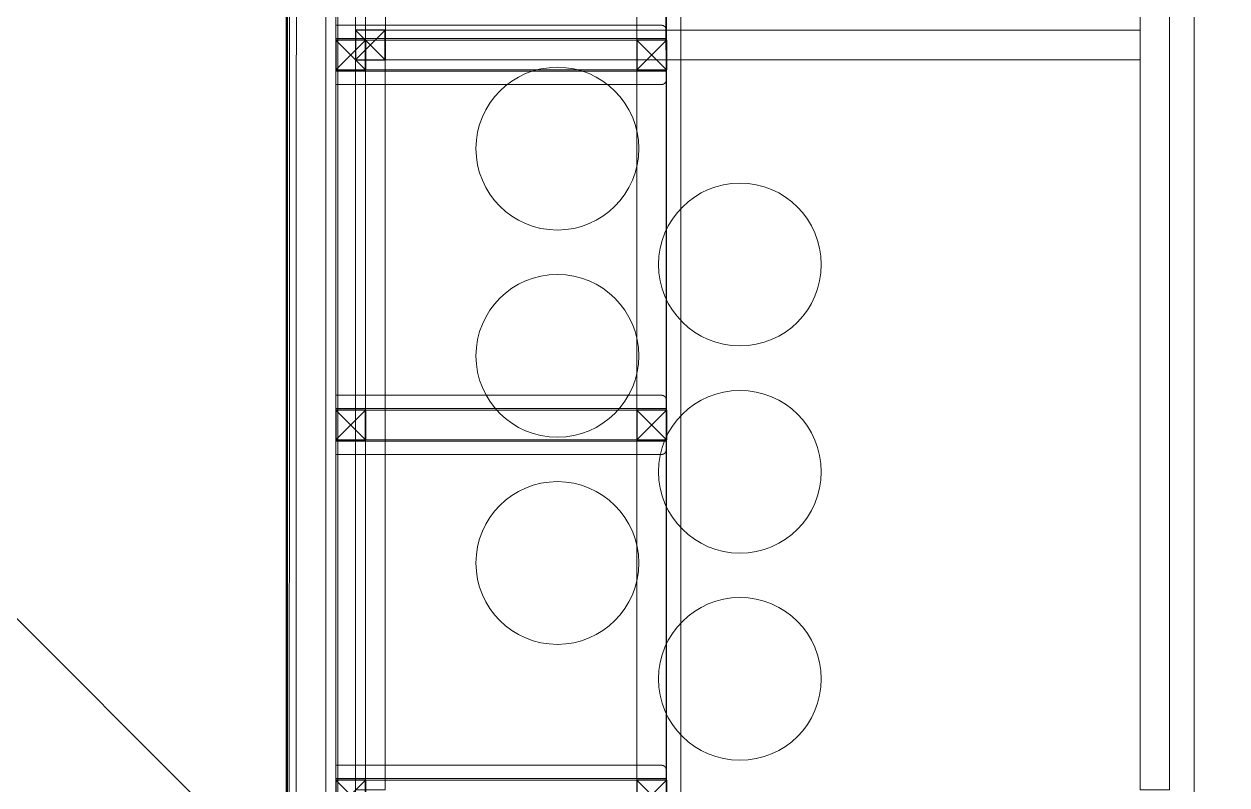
# Model space of a CAD drawing. Header units: millimetres. Extents: x -159872 to 386485, y -250577 to 158966.
# Drawn here: x 367875 to 369094, y 11363 to 12135 of the extents above; entities that cross this region are included whole.
import ezdxf

# ---------------------------------------------------------------- set-up
doc = ezdxf.new("R2010")
doc.units = ezdxf.units.MM
for name, color, linetype, lineweight in [('LDS-equipment-kitchen equipment', 3, 'Continuous', 13), ('WS-Fabs', 252, 'Continuous', 13), ('WS-FRAME HIDDEN', 68, 'Continuous', 5)]:
    doc.layers.add(name, color=color, linetype=linetype, lineweight=lineweight)

# ---------------------------------------------------------------- blocks, each defined once
blk = doc.blocks.new('30 X 30 HIDDEN SECTION_3')
at = {"layer": 'WS-FRAME HIDDEN', "color": 7, "lineweight": 25}
blk.add_polyline3d([(0, -30, 0), (-30, -30, 0), (-30, 0, 0), (0, 0, 0), (0, -30, 0)], dxfattribs=at)
at = {"layer": 'WS-FRAME HIDDEN', "color": 7, "lineweight": 25, "transparency": 33554687}
for points in [[(-30, 0, 0), (0, -30, 0)], [(-30, -30, 0), (0, 0, 0)], [(-30, -30, 0), (0, -30, 0)]]:
    blk.add_polyline3d(points, dxfattribs=at)
blk = doc.blocks.new('Group-326')
at = {"layer": 'LDS-equipment-kitchen equipment', "color": 7, "lineweight": 5}
for p, q in [((307467.8, 50095.9), (307467.8, 44196.2)), ((308387.8, 50095.9), (308387.8, 44196.2))]:
    blk.add_line(p, q, dxfattribs=at)
at = {"layer": 'LDS-equipment-kitchen equipment', "color": 7, "linetype": 'Continuous', "lineweight": 5, "flags": 128}
for points in [[(307519.8, 47538), (307519.8, 50085.9), (307507.8, 50085.9), (307507.8, 47538), (307519.8, 47538)], [(307537.8, 50085.9), (307537.7, 44206.2), (307519.7, 44206.2), (307519.8, 50085.9), (307537.8, 50085.9)]]:
    blk.add_lwpolyline(points, close=True, dxfattribs=at)
at = {"layer": 'LDS-equipment-kitchen equipment', "color": 7, "lineweight": 5, "flags": 128}
for points in [[(307568.1, 48585.9), (307568.1, 49325.9), (307537.8, 49326), (307537.8, 48585.9), (307568.1, 48585.9)], [(308332.8, 49325.9), (308332.8, 47815.9), (308362.8, 47815.9), (308362.8, 49325.9), (308332.8, 49325.9)], [(307567.8, 48585.9), (307567.8, 48555.9), (308332.8, 48555.9), (308332.8, 48585.9), (307567.8, 48585.9)], [(307537.8, 48555.9), (307537.8, 47815.9), (307567.8, 47815.9), (307567.8, 48555.9), (307537.8, 48555.9)]]:
    blk.add_lwpolyline(points, close=True, dxfattribs=at)
at = {"layer": 'LDS-equipment-kitchen equipment', "color": 7, "lineweight": 5}
for centre in [(307742.3, 48465.9), (307927.3, 48348.4), (307742.3, 48255.9), (307927.3, 48138.4), (307742.3, 48045.9), (307927.3, 47928.4)]:
    blk.add_circle(centre, 82.5, dxfattribs=at)
at = {"layer": 'LDS-equipment-kitchen equipment', "color": 7, "xscale": -1, "rotation": 89.9999999946682}
blk.add_blockref('30 X 30 HIDDEN SECTION_3', (307537.8, 48555.9), dxfattribs=at)
blk = doc.blocks.new('A$C7a11c87d')
at = {"layer": 'WS-Fabs', "color": 7, "lineweight": 5, "transparency": 33554687}
for points in [[(-178, 400.8, 0), (5701.7, 400.1, 0)], [(5700.2, 398.6, 0), (-176.5, 399.3, 0)], [(4913.7, 397.1, 0), (-175, 397.8, 0)], [(5701.5, 0, 0), (-178, 0.8, 0)]]:
    blk.add_polyline3d(points, dxfattribs=at)
at = {"layer": 'WS-Fabs', "color": 7, "lineweight": 5}
for points in [[(3441.6, 350.1, 0), (3443.1, 350.1, 0), (3443.1, 15.1, 0), (3441.6, 15.1, 0), (3441.6, 350.1, 0)], [(3441.6, 350.1, 0), (3456.6, 350.1, 0), (3456.6, 20.1, 0), (3456.6, 20, 0), (3456.6, 19.9, 0), (3456.6, 19.8, 0), (3456.6, 19.6, 0), (3456.6, 19.5, 0), (3456.5, 19.4, 0), (3456.5, 19.3, 0), (3456.5, 19.2, 0), (3456.5, 19, 0), (3456.4, 18.9, 0), (3456.4, 18.8, 0), (3456.4, 18.7, 0), (3456.3, 18.6, 0), (3456.3, 18.4, 0), (3456.3, 18.3, 0), (3456.2, 18.2, 0), (3456.2, 18.1, 0), (3456.1, 18, 0), (3456.1, 17.9, 0), (3456, 17.8, 0), (3455.9, 17.7, 0), (3455.9, 17.6, 0), (3455.8, 17.5, 0), (3455.8, 17.4, 0), (3455.7, 17.3, 0), (3455.6, 17.2, 0), (3455.5, 17.1, 0), (3455.5, 17, 0), (3455.4, 16.9, 0), (3455.3, 16.8, 0), (3455.2, 16.7, 0), (3455.1, 16.6, 0), (3455, 16.5, 0), (3455, 16.4, 0), (3454.9, 16.3, 0), (3454.8, 16.3, 0), (3454.7, 16.2, 0), (3454.6, 16.1, 0), (3454.5, 16, 0), (3454.4, 16, 0), (3454.3, 15.9, 0), (3454.2, 15.8, 0), (3454.1, 15.8, 0), (3454, 15.7, 0), (3453.8, 15.7, 0), (3453.7, 15.6, 0), (3453.6, 15.6, 0), (3453.5, 15.5, 0), (3453.4, 15.5, 0), (3453.3, 15.4, 0), (3453.2, 15.4, 0), (3453, 15.3, 0), (3452.9, 15.3, 0), (3452.8, 15.3, 0), (3452.7, 15.3, 0), (3452.6, 15.2, 0), (3452.4, 15.2, 0), (3452.3, 15.2, 0), (3452.2, 15.2, 0), (3452.1, 15.2, 0), (3452, 15.1, 0), (3451.8, 15.1, 0), (3451.7, 15.1, 0), (3451.6, 15.1, 0), (3441.6, 15.1, 0), (3441.6, 350.1, 0)], [(3786.6, 350.1, 0), (3771.6, 350.1, 0), (3771.6, 20.1, 0), (3771.6, 20, 0), (3771.6, 19.9, 0), (3771.6, 19.7, 0), (3771.6, 19.6, 0), (3771.6, 19.5, 0), (3771.6, 19.4, 0), (3771.7, 19.3, 0), (3771.7, 19.1, 0), (3771.7, 19, 0), (3771.7, 18.9, 0), (3771.8, 18.8, 0), (3771.8, 18.7, 0), (3771.8, 18.5, 0), (3771.9, 18.4, 0), (3771.9, 18.3, 0), (3772, 18.2, 0), (3772, 18.1, 0), (3772.1, 18, 0), (3772.1, 17.9, 0), (3772.2, 17.8, 0), (3772.2, 17.6, 0), (3772.3, 17.5, 0), (3772.4, 17.4, 0), (3772.4, 17.3, 0), (3772.5, 17.2, 0), (3772.6, 17.1, 0), (3772.7, 17, 0), (3772.7, 16.9, 0), (3772.8, 16.8, 0), (3772.9, 16.8, 0), (3773, 16.7, 0), (3773.1, 16.6, 0), (3773.1, 16.5, 0), (3773.2, 16.4, 0), (3773.3, 16.3, 0), (3773.4, 16.2, 0), (3773.5, 16.2, 0), (3773.6, 16.1, 0), (3773.7, 16, 0), (3773.8, 16, 0), (3773.9, 15.9, 0), (3774, 15.8, 0), (3774.1, 15.8, 0), (3774.2, 15.7, 0), (3774.3, 15.6, 0), (3774.5, 15.6, 0), (3774.6, 15.5, 0), (3774.7, 15.5, 0), (3774.8, 15.4, 0), (3774.9, 15.4, 0), (3775, 15.4, 0), (3775.1, 15.3, 0), (3775.3, 15.3, 0), (3775.4, 15.3, 0), (3775.5, 15.2, 0), (3775.6, 15.2, 0), (3775.7, 15.2, 0), (3775.9, 15.2, 0), (3776, 15.2, 0), (3776.1, 15.1, 0), (3776.2, 15.1, 0), (3776.3, 15.1, 0), (3776.5, 15.1, 0), (3776.6, 15.1, 0), (3786.6, 15.1, 0), (3786.6, 350.1, 0)], [(3786.6, 350.1, 0), (3771.6, 350.1, 0), (3771.6, 20.1, 0), (3771.6, 20, 0), (3771.6, 19.9, 0), (3771.6, 19.7, 0), (3771.6, 19.6, 0), (3771.6, 19.5, 0), (3771.6, 19.4, 0), (3771.7, 19.3, 0), (3771.7, 19.1, 0), (3771.7, 19, 0), (3771.7, 18.9, 0), (3771.8, 18.8, 0), (3771.8, 18.7, 0), (3771.8, 18.5, 0), (3771.9, 18.4, 0), (3771.9, 18.3, 0), (3772, 18.2, 0), (3772, 18.1, 0), (3772.1, 18, 0), (3772.1, 17.9, 0), (3772.2, 17.8, 0), (3772.2, 17.6, 0), (3772.3, 17.5, 0), (3772.4, 17.4, 0), (3772.4, 17.3, 0), (3772.5, 17.2, 0), (3772.6, 17.1, 0), (3772.7, 17, 0), (3772.7, 16.9, 0), (3772.8, 16.8, 0), (3772.9, 16.8, 0), (3773, 16.7, 0), (3773.1, 16.6, 0), (3773.1, 16.5, 0), (3773.2, 16.4, 0), (3773.3, 16.3, 0), (3773.4, 16.2, 0), (3773.5, 16.2, 0), (3773.6, 16.1, 0), (3773.7, 16, 0), (3773.8, 16, 0), (3773.9, 15.9, 0), (3774, 15.8, 0), (3774.1, 15.8, 0), (3774.2, 15.7, 0), (3774.3, 15.6, 0), (3774.5, 15.6, 0), (3774.6, 15.5, 0), (3774.7, 15.5, 0), (3774.8, 15.4, 0), (3774.9, 15.4, 0), (3775, 15.4, 0), (3775.1, 15.3, 0), (3775.3, 15.3, 0), (3775.4, 15.3, 0), (3775.5, 15.2, 0), (3775.6, 15.2, 0), (3775.7, 15.2, 0), (3775.9, 15.2, 0), (3776, 15.2, 0), (3776.1, 15.1, 0), (3776.2, 15.1, 0), (3776.3, 15.1, 0), (3776.5, 15.1, 0), (3776.6, 15.1, 0), (3786.6, 15.1, 0), (3786.6, 350.1, 0)], [(3786.6, 350.1, 0), (3785.1, 350.1, 0), (3785.1, 15.1, 0), (3786.6, 15.1, 0), (3786.6, 350.1, 0)], [(3786.6, 350.1, 0), (3785.1, 350.1, 0), (3785.1, 15.1, 0), (3786.6, 15.1, 0), (3786.6, 350.1, 0)], [(3816.6, 350.1, 0), (3818.1, 350.1, 0), (3818.1, 15.1, 0), (3816.6, 15.1, 0), (3816.6, 350.1, 0)], [(3816.6, 350.1, 0), (3818.1, 350.1, 0), (3818.1, 15.1, 0), (3816.6, 15.1, 0), (3816.6, 350.1, 0)], [(3816.6, 350.1, 0), (3831.6, 350.1, 0), (3831.6, 20.1, 0), (3831.6, 20, 0), (3831.6, 19.9, 0), (3831.6, 19.7, 0), (3831.6, 19.6, 0), (3831.6, 19.5, 0), (3831.5, 19.4, 0), (3831.5, 19.3, 0), (3831.5, 19.1, 0), (3831.5, 19, 0), (3831.4, 18.9, 0), (3831.4, 18.8, 0), (3831.4, 18.7, 0), (3831.3, 18.5, 0), (3831.3, 18.4, 0), (3831.3, 18.3, 0), (3831.2, 18.2, 0), (3831.2, 18.1, 0), (3831.1, 18, 0), (3831.1, 17.9, 0), (3831, 17.8, 0), (3830.9, 17.6, 0), (3830.9, 17.5, 0), (3830.8, 17.4, 0), (3830.8, 17.3, 0), (3830.7, 17.2, 0), (3830.6, 17.1, 0), (3830.5, 17, 0), (3830.5, 16.9, 0), (3830.4, 16.8, 0), (3830.3, 16.8, 0), (3830.2, 16.7, 0), (3830.1, 16.6, 0), (3830, 16.5, 0), (3830, 16.4, 0), (3829.9, 16.3, 0), (3829.8, 16.2, 0), (3829.7, 16.2, 0), (3829.6, 16.1, 0), (3829.5, 16, 0), (3829.4, 16, 0), (3829.3, 15.9, 0), (3829.2, 15.8, 0), (3829.1, 15.8, 0), (3829, 15.7, 0), (3828.8, 15.6, 0), (3828.7, 15.6, 0), (3828.6, 15.5, 0), (3828.5, 15.5, 0), (3828.4, 15.4, 0), (3828.3, 15.4, 0), (3828.2, 15.4, 0), (3828, 15.3, 0), (3827.9, 15.3, 0), (3827.8, 15.3, 0), (3827.7, 15.2, 0), (3827.6, 15.2, 0), (3827.4, 15.2, 0), (3827.3, 15.2, 0), (3827.2, 15.1, 0), (3827.1, 15.1, 0), (3827, 15.1, 0), (3826.8, 15.1, 0), (3826.7, 15.1, 0), (3826.6, 15.1, 0), (3816.6, 15.1, 0), (3816.6, 350.1, 0)], [(3816.6, 350.1, 0), (3831.6, 350.1, 0), (3831.6, 20.1, 0), (3831.6, 20, 0), (3831.6, 19.9, 0), (3831.6, 19.7, 0), (3831.6, 19.6, 0), (3831.6, 19.5, 0), (3831.5, 19.4, 0), (3831.5, 19.3, 0), (3831.5, 19.1, 0), (3831.5, 19, 0), (3831.4, 18.9, 0), (3831.4, 18.8, 0), (3831.4, 18.7, 0), (3831.3, 18.5, 0), (3831.3, 18.4, 0), (3831.3, 18.3, 0), (3831.2, 18.2, 0), (3831.2, 18.1, 0), (3831.1, 18, 0), (3831.1, 17.9, 0), (3831, 17.8, 0), (3830.9, 17.6, 0), (3830.9, 17.5, 0), (3830.8, 17.4, 0), (3830.8, 17.3, 0), (3830.7, 17.2, 0), (3830.6, 17.1, 0), (3830.5, 17, 0), (3830.5, 16.9, 0), (3830.4, 16.8, 0), (3830.3, 16.8, 0), (3830.2, 16.7, 0), (3830.1, 16.6, 0), (3830, 16.5, 0), (3830, 16.4, 0), (3829.9, 16.3, 0), (3829.8, 16.2, 0), (3829.7, 16.2, 0), (3829.6, 16.1, 0), (3829.5, 16, 0), (3829.4, 16, 0), (3829.3, 15.9, 0), (3829.2, 15.8, 0), (3829.1, 15.8, 0), (3829, 15.7, 0), (3828.8, 15.6, 0), (3828.7, 15.6, 0), (3828.6, 15.5, 0), (3828.5, 15.5, 0), (3828.4, 15.4, 0), (3828.3, 15.4, 0), (3828.2, 15.4, 0), (3828, 15.3, 0), (3827.9, 15.3, 0), (3827.8, 15.3, 0), (3827.7, 15.2, 0), (3827.6, 15.2, 0), (3827.4, 15.2, 0), (3827.3, 15.2, 0), (3827.2, 15.1, 0), (3827.1, 15.1, 0), (3827, 15.1, 0), (3826.8, 15.1, 0), (3826.7, 15.1, 0), (3826.6, 15.1, 0), (3816.6, 15.1, 0), (3816.6, 350.1, 0)], [(4161.6, 350.1, 0), (4146.6, 350.1, 0), (4146.6, 20.1, 0), (4146.6, 20, 0), (4146.6, 19.8, 0), (4146.6, 19.7, 0), (4146.6, 19.6, 0), (4146.6, 19.5, 0), (4146.6, 19.4, 0), (4146.7, 19.2, 0), (4146.7, 19.1, 0), (4146.7, 19, 0), (4146.7, 18.9, 0), (4146.8, 18.8, 0), (4146.8, 18.6, 0), (4146.8, 18.5, 0), (4146.9, 18.4, 0), (4146.9, 18.3, 0), (4147, 18.2, 0), (4147, 18.1, 0), (4147.1, 18, 0), (4147.1, 17.8, 0), (4147.2, 17.7, 0), (4147.2, 17.6, 0), (4147.3, 17.5, 0), (4147.4, 17.4, 0), (4147.4, 17.3, 0), (4147.5, 17.2, 0), (4147.6, 17.1, 0), (4147.7, 17, 0), (4147.7, 16.9, 0), (4147.8, 16.8, 0), (4147.9, 16.7, 0), (4148, 16.6, 0), (4148.1, 16.6, 0), (4148.1, 16.5, 0), (4148.2, 16.4, 0), (4148.3, 16.3, 0), (4148.4, 16.2, 0), (4148.5, 16.1, 0), (4148.6, 16.1, 0), (4148.7, 16, 0), (4148.8, 15.9, 0), (4148.9, 15.9, 0), (4149, 15.8, 0), (4149.1, 15.7, 0), (4149.2, 15.7, 0), (4149.3, 15.6, 0), (4149.5, 15.6, 0), (4149.6, 15.5, 0), (4149.7, 15.5, 0), (4149.8, 15.4, 0), (4149.9, 15.4, 0), (4150, 15.3, 0), (4150.1, 15.3, 0), (4150.3, 15.3, 0), (4150.4, 15.2, 0), (4150.5, 15.2, 0), (4150.6, 15.2, 0), (4150.7, 15.2, 0), (4150.9, 15.1, 0), (4151, 15.1, 0), (4151.1, 15.1, 0), (4151.2, 15.1, 0), (4151.3, 15.1, 0), (4151.5, 15.1, 0), (4151.6, 15.1, 0), (4161.6, 15.1, 0), (4161.6, 350.1, 0)], [(4161.6, 350.1, 0), (4146.6, 350.1, 0), (4146.6, 20.1, 0), (4146.6, 20, 0), (4146.6, 19.8, 0), (4146.6, 19.7, 0), (4146.6, 19.6, 0), (4146.6, 19.5, 0), (4146.6, 19.4, 0), (4146.7, 19.2, 0), (4146.7, 19.1, 0), (4146.7, 19, 0), (4146.7, 18.9, 0), (4146.8, 18.8, 0), (4146.8, 18.6, 0), (4146.8, 18.5, 0), (4146.9, 18.4, 0), (4146.9, 18.3, 0), (4147, 18.2, 0), (4147, 18.1, 0), (4147.1, 18, 0), (4147.1, 17.8, 0), (4147.2, 17.7, 0), (4147.2, 17.6, 0), (4147.3, 17.5, 0), (4147.4, 17.4, 0), (4147.4, 17.3, 0), (4147.5, 17.2, 0), (4147.6, 17.1, 0), (4147.7, 17, 0), (4147.7, 16.9, 0), (4147.8, 16.8, 0), (4147.9, 16.7, 0), (4148, 16.6, 0), (4148.1, 16.6, 0), (4148.1, 16.5, 0), (4148.2, 16.4, 0), (4148.3, 16.3, 0), (4148.4, 16.2, 0), (4148.5, 16.1, 0), (4148.6, 16.1, 0), (4148.7, 16, 0), (4148.8, 15.9, 0), (4148.9, 15.9, 0), (4149, 15.8, 0), (4149.1, 15.7, 0), (4149.2, 15.7, 0), (4149.3, 15.6, 0), (4149.5, 15.6, 0), (4149.6, 15.5, 0), (4149.7, 15.5, 0), (4149.8, 15.4, 0), (4149.9, 15.4, 0), (4150, 15.3, 0), (4150.1, 15.3, 0), (4150.3, 15.3, 0), (4150.4, 15.2, 0), (4150.5, 15.2, 0), (4150.6, 15.2, 0), (4150.7, 15.2, 0), (4150.9, 15.1, 0), (4151, 15.1, 0), (4151.1, 15.1, 0), (4151.2, 15.1, 0), (4151.3, 15.1, 0), (4151.5, 15.1, 0), (4151.6, 15.1, 0), (4161.6, 15.1, 0), (4161.6, 350.1, 0)], [(4161.6, 350.1, 0), (4160.1, 350.1, 0), (4160.1, 15.1, 0), (4161.6, 15.1, 0), (4161.6, 350.1, 0)], [(4161.6, 350.1, 0), (4160.1, 350.1, 0), (4160.1, 15.1, 0), (4161.6, 15.1, 0), (4161.6, 350.1, 0)], [(4191.6, 350.1, 0), (4193.1, 350.1, 0), (4193.1, 15.1, 0), (4191.6, 15.1, 0), (4191.6, 350.1, 0)], [(4191.6, 350.1, 0), (4206.6, 350.1, 0), (4206.6, 20.1, 0), (4206.6, 20, 0), (4206.6, 19.8, 0), (4206.6, 19.7, 0), (4206.6, 19.6, 0), (4206.6, 19.5, 0), (4206.5, 19.4, 0), (4206.5, 19.2, 0), (4206.5, 19.1, 0), (4206.5, 19, 0), (4206.4, 18.9, 0), (4206.4, 18.8, 0), (4206.4, 18.6, 0), (4206.3, 18.5, 0), (4206.3, 18.4, 0), (4206.3, 18.3, 0), (4206.2, 18.2, 0), (4206.2, 18.1, 0), (4206.1, 18, 0), (4206.1, 17.8, 0), (4206, 17.7, 0), (4205.9, 17.6, 0), (4205.9, 17.5, 0), (4205.8, 17.4, 0), (4205.8, 17.3, 0), (4205.7, 17.2, 0), (4205.6, 17.1, 0), (4205.5, 17, 0), (4205.5, 16.9, 0), (4205.4, 16.8, 0), (4205.3, 16.7, 0), (4205.2, 16.6, 0), (4205.1, 16.6, 0), (4205, 16.5, 0), (4205, 16.4, 0), (4204.9, 16.3, 0), (4204.8, 16.2, 0), (4204.7, 16.1, 0), (4204.6, 16.1, 0), (4204.5, 16, 0), (4204.4, 15.9, 0), (4204.3, 15.9, 0), (4204.2, 15.8, 0), (4204.1, 15.7, 0), (4204, 15.7, 0), (4203.8, 15.6, 0), (4203.7, 15.6, 0), (4203.6, 15.5, 0), (4203.5, 15.5, 0), (4203.4, 15.4, 0), (4203.3, 15.4, 0), (4203.2, 15.3, 0), (4203, 15.3, 0), (4202.9, 15.3, 0), (4202.8, 15.2, 0), (4202.7, 15.2, 0), (4202.6, 15.2, 0), (4202.4, 15.2, 0), (4202.3, 15.1, 0), (4202.2, 15.1, 0), (4202.1, 15.1, 0), (4202, 15.1, 0), (4201.8, 15.1, 0), (4201.7, 15.1, 0), (4201.6, 15.1, 0), (4191.6, 15.1, 0), (4191.6, 350.1, 0)], [(4191.6, 350.1, 0), (4193.1, 350.1, 0), (4193.1, 15.1, 0), (4191.6, 15.1, 0), (4191.6, 350.1, 0)], [(4191.6, 350.1, 0), (4206.6, 350.1, 0), (4206.6, 20.1, 0), (4206.6, 20, 0), (4206.6, 19.8, 0), (4206.6, 19.7, 0), (4206.6, 19.6, 0), (4206.6, 19.5, 0), (4206.5, 19.4, 0), (4206.5, 19.2, 0), (4206.5, 19.1, 0), (4206.5, 19, 0), (4206.4, 18.9, 0), (4206.4, 18.8, 0), (4206.4, 18.6, 0), (4206.3, 18.5, 0), (4206.3, 18.4, 0), (4206.3, 18.3, 0), (4206.2, 18.2, 0), (4206.2, 18.1, 0), (4206.1, 18, 0), (4206.1, 17.8, 0), (4206, 17.7, 0), (4205.9, 17.6, 0), (4205.9, 17.5, 0), (4205.8, 17.4, 0), (4205.8, 17.3, 0), (4205.7, 17.2, 0), (4205.6, 17.1, 0), (4205.5, 17, 0), (4205.5, 16.9, 0), (4205.4, 16.8, 0), (4205.3, 16.7, 0), (4205.2, 16.6, 0), (4205.1, 16.6, 0), (4205, 16.5, 0), (4205, 16.4, 0), (4204.9, 16.3, 0), (4204.8, 16.2, 0), (4204.7, 16.1, 0), (4204.6, 16.1, 0), (4204.5, 16, 0), (4204.4, 15.9, 0), (4204.3, 15.9, 0), (4204.2, 15.8, 0), (4204.1, 15.7, 0), (4204, 15.7, 0), (4203.8, 15.6, 0), (4203.7, 15.6, 0), (4203.6, 15.5, 0), (4203.5, 15.5, 0), (4203.4, 15.4, 0), (4203.3, 15.4, 0), (4203.2, 15.3, 0), (4203, 15.3, 0), (4202.9, 15.3, 0), (4202.8, 15.2, 0), (4202.7, 15.2, 0), (4202.6, 15.2, 0), (4202.4, 15.2, 0), (4202.3, 15.1, 0), (4202.2, 15.1, 0), (4202.1, 15.1, 0), (4202, 15.1, 0), (4201.8, 15.1, 0), (4201.7, 15.1, 0), (4201.6, 15.1, 0), (4191.6, 15.1, 0), (4191.6, 350.1, 0)]]:
    blk.add_polyline3d(points, dxfattribs=at)
at = {"layer": 'WS-Fabs', "color": 7, "linetype": 'Continuous', "lineweight": 5, "transparency": 33554687}
blk.add_polyline3d([(2661.6, 15.2, 0), (5701.5, 15.5, 0)], dxfattribs=at)
at = {"layer": 'WS-FRAME HIDDEN', "color": 7, "lineweight": 5}
for points in [[(5691.6, 350, 0), (2661.6, 350.2, 0), (2661.6, 390.2, 0), (5691.6, 390, 0), (5691.6, 350, 0)], [(3441.6, 350.1, 0), (3786.6, 350.1, 0), (3786.6, 320.1, 0), (3441.6, 320.1, 0), (3441.6, 350.1, 0)], [(3816.6, 350.1, 0), (4161.6, 350.1, 0), (4161.6, 320.1, 0), (3816.6, 320.1, 0), (3816.6, 350.1, 0)], [(4191.6, 350.1, 0), (4161.6, 350.1, 0), (4161.6, 320.1, 0), (4191.6, 320.1, 0), (4191.6, 350.1, 0)], [(4191.6, 350.1, 0), (4536.6, 350.1, 0), (4536.6, 320.1, 0), (4191.6, 320.1, 0), (4191.6, 350.1, 0)], [(3441.6, 15.1, 0), (3786.6, 15.1, 0), (3786.6, 45.1, 0), (3441.6, 45.1, 0), (3441.6, 15.1, 0)], [(3816.6, 15.1, 0), (4161.6, 15.1, 0), (4161.6, 45.1, 0), (3816.6, 45.1, 0), (3816.6, 15.1, 0)], [(4191.6, 15.1, 0), (4161.6, 15.1, 0), (4161.6, 45.1, 0), (4191.6, 45.1, 0), (4191.6, 15.1, 0)], [(4191.6, 15.1, 0), (4536.6, 15.1, 0), (4536.6, 45.1, 0), (4191.6, 45.1, 0), (4191.6, 15.1, 0)]]:
    blk.add_polyline3d(points, dxfattribs=at)
at = {"layer": 'WS-FRAME HIDDEN', "color": 7, "extrusion": (0, 0, -1), "rotation": 0.003365612959873085}
for p in [(-3411.6, 350.1), (-3786.6, 350.1), (-3786.6, 350.1), (-4161.6, 350.1), (-4161.6, 350.1), (-4161.6, 350.1), (-3411.6, 45.1), (-3786.6, 45.1), (-3786.6, 45.1), (-4161.6, 45.1), (-4161.6, 45.1), (-4161.6, 45.1)]:
    blk.add_blockref('30 X 30 HIDDEN SECTION_3', p, dxfattribs=at)
blk = doc.blocks.new('Group-338')
at = {"layer": 'LDS-equipment-kitchen equipment'}
blk.add_blockref('Group-326', (0, 0), dxfattribs=at)
at = {"layer": 'LDS-equipment-kitchen equipment', "rotation": 89.9999999946682}
blk.add_blockref('A$C7a11c87d', (307867.9, 44384.3), dxfattribs=at)

msp = doc.modelspace()

# ---------------------------------------------------------------- linework, layer by layer
at = {"layer": 'LDS-equipment-kitchen equipment', "linetype": 'Continuous'}
msp.add_line((352600, 26800), (386484.54399, -7084.54399), dxfattribs=at)

# ---------------------------------------------------------------- block references
at = {"layer": 'LDS-equipment-kitchen equipment', "color": 7}
msp.add_blockref('Group-338', (60673.51323, -36457.51522), dxfattribs=at)

doc.saveas('drawing.dxf')
